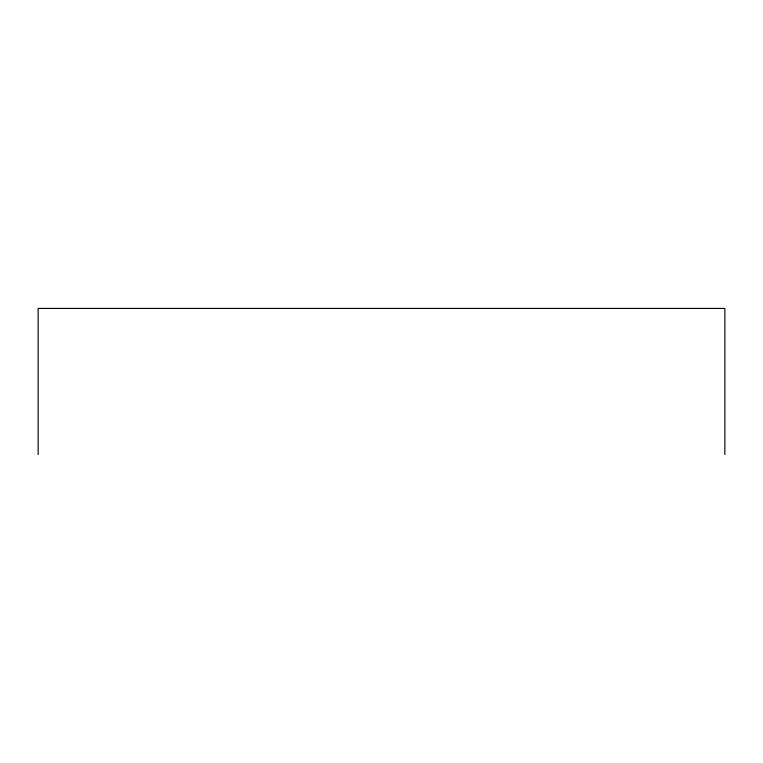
<?xml version="1.0" encoding="UTF-8"?>
<svg xmlns="http://www.w3.org/2000/svg" width="763" height="763" viewBox="0 0 763 763"><rect width="100%" height="100%" fill="white"/><g stroke="black" fill="none" stroke-linecap="round" stroke-linejoin="round"><path stroke-width="1.14" d="M724.85 454.567L724.85 308.433L38.15 308.433L38.15 454.567"/></g></svg>
